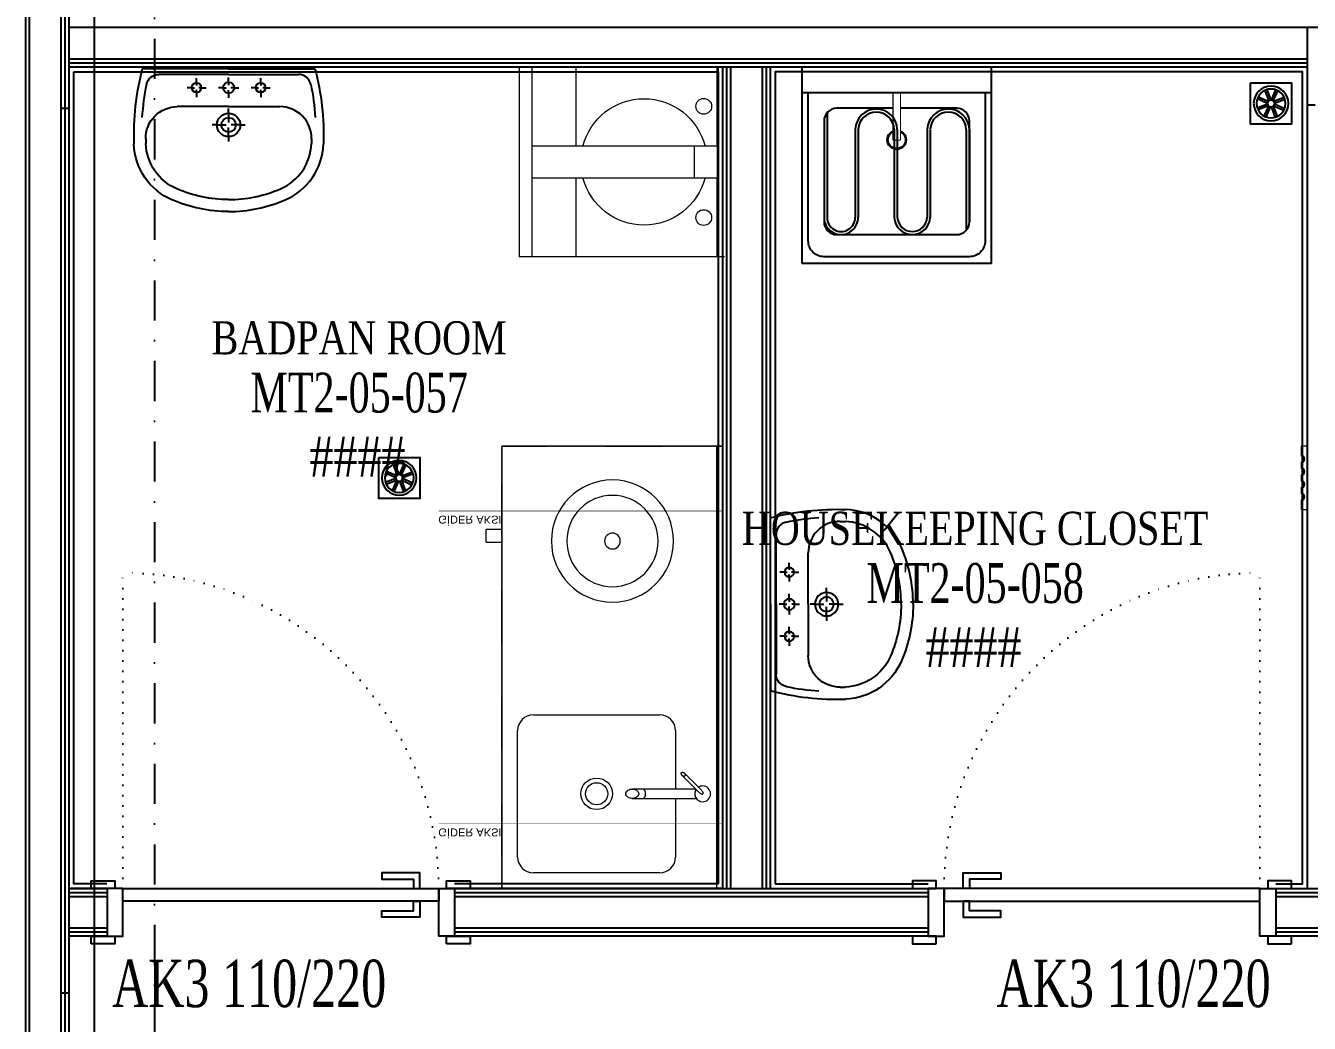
# Model space of a CAD drawing. Header units: inches. Extents: x -772 to 6765, y -813 to 4093.
# Drawn here: x 5059.3 to 5465.6, y 2762.4 to 3078.1 of the extents above; entities that cross this region are included whole.
import ezdxf
from ezdxf.enums import TextEntityAlignment as Align

# ---------------------------------------------------------------- set-up
doc = ezdxf.new("R2010")
doc.units = ezdxf.units.IN
doc.header["$MEASUREMENT"] = 0
doc.set_wipeout_variables(frame=1)
for name, pattern in [('Dash _5x', [0.3175, 0.15875, -0.15875]), ('DASHDOT', [25.4, 12.7, -6.35, 0, -6.35]), ('DOT2', [3.175, 0, -3.175]), ('HIDDENX2', [19.05, 12.7, -6.35])]:
    doc.linetypes.add(name, pattern=pattern)
for name, color, linetype in [('FHM_BEYAZ ALÇIPAN', 7, 'Continuous'), ('FHM_BORDO ALÇIPAN', 190, 'Continuous'), ('FHM_KIRMIZI ALÇIPAN', 1, 'Continuous'), ('FHM_SERAMİK', 9, 'Continuous'), ('FHM_YEŞİL ALÇIPAN', 3, 'Continuous'), ('H_FUR_TefrisVitrifiye', 151, 'Continuous'), ('H_GAP_Kapi_', 120, 'Continuous'), ('H_GAP_KapiIzdusum', 8, 'DOT2'), ('H_GAP_PozKapi', 9, 'Continuous'), ('H_GAP_WipeoutKapi', 255, 'DOT2'), ('H_ROM_MahalEng', 61, 'Continuous'), ('H_ROM_MahalNumarasi', 61, 'Continuous'), ('H_STR_Aks', 250, 'DASHDOT'), ('MED-KOD', 3, 'Continuous'), ('TG Paslanmaz', 141, 'Continuous')]:
    doc.layers.add(name, color=color, linetype=linetype)
for name, color, linetype, lineweight in [('Q-SPCQ', 91, 'Continuous', 18), ('Q-SPCQ-HDLN', 91, 'Dash _5x', 18), ('XR_IZM_MH_PLN_04_FUR$0$COR_TEFRIS', 253, 'Continuous', 0), ('XR_IZM_MH_PLN_04_FUR$0$H_FUR_TefrisVitrifiye', 253, 'Continuous', 0)]:
    doc.layers.add(name, color=color, linetype=linetype, lineweight=lineweight)
doc.styles.add('HG', font='times.ttf')
doc.styles.add('HG_POZ', font='times.ttf')
doc.styles.get("Standard").update_dxf_attribs({"font": 'arial.ttf'})
doc.styles.add('XR_IZM_MH_PLN_04_ROM$0$HG', font='times.ttf')

# ---------------------------------------------------------------- blocks, each defined once
blk = doc.blocks.new('XR_IZM_MH_PLN_04_FUR$0$COR_YALAK')
at = {"layer": 'H_FUR_TefrisVitrifiye'}
for p, q in [((7.97, -14.39), (7.97, -47.54)), ((7, -17), (7, -47.54)), ((16.83, -19.7), (16.83, -47.54)), ((17.8, -19.7), (17.8, -47.54)), ((39.65, -19.7), (39.65, -47.54)), ((40.62, -19.7), (40.62, -47.54)), ((52.03, -19.7), (52.03, -51.61)), ((53, -19.7), (53, -49))]:
    blk.add_line(p, q, dxfattribs=at)
for points in [[(0, -62), (60, -62), (60, 0), (0, 0)], [(0, -8), (60, -8), (60, 0), (0, 0)], [(31, -8), (31, -23), (29, -23), (29, -8)]]:
    blk.add_lwpolyline(points, close=True, dxfattribs=at)
blk.add_lwpolyline([(29, -13), (11, -13, 0.414214), (7, -17), (7, -49, 0.414214), (11, -53), (49, -53, 0.414214), (53, -49), (53, -17, 0.414214), (49, -13), (31, -13)], format="xyb", dxfattribs=at)
for radius in [3, 2.8]:
    blk.add_circle((30, -23), radius, dxfattribs=at)
for centre, radius, start, end in [((46.33, -19.95), 6.68, 2.3453, 177.2792), ((46.33, -19.95), 5.71, 2.3453, 177.2792), ((12.4, -47.6), 5.4, 179.5864, 0.8102), ((12.4, -47.6), 4.44, 178.9269, 1.4743), ((34.92, -47.29), 5.71, 182.7117, 357.6637), ((34.92, -47.29), 4.74, 182.7117, 357.6637)]:
    blk.add_arc(centre, radius, start, end, dxfattribs=at)
blk.add_wipeout([(29, -8), (31, -8), (31, -23), (29, -23)]).dxf.layer = 'H_FUR_TefrisVitrifiye'
for p, q in [((29.21, -19.7), (29.21, -47.54)), ((30.18, -19.7), (30.18, -47.54))]:
    blk.add_line(p, q, dxfattribs=at)
blk.add_lwpolyline([(2, -8), (58, -8), (58, -55, -0.414214), (53, -60), (7, -60, -0.414214), (2, -55)], format="xyb", close=True, dxfattribs=at)
for radius in [6.68, 5.71]:
    blk.add_arc((23.51, -19.95), radius, 2.34, 177.5166, dxfattribs=at)
blk = doc.blocks.new('XR_IZM_MH_PLN_04_FUR$0$COR_MOP_ASKI')
at = {"color": 0}
for points in [[(3, 0), (0, 0), (0, -2), (20, -2), (20, 0), (17, 0)], [(7, 0), (5, 0)], [(11, 0), (9, 0)], [(15, 0), (13, 0)]]:
    blk.add_lwpolyline(points, dxfattribs=at)
for centre, radius in [((4, 0), 1.2), ((4, 0), 1), ((8, 0), 1.2), ((8, 0), 1), ((12, 0), 1.2), ((12, 0), 1), ((16, 0), 1.2), ((16, 0), 1)]:
    blk.add_arc(centre, radius, 180, 0, dxfattribs=at)
blk = doc.blocks.new('fghljşkşll')
at = {"layer": 'H_FUR_TefrisVitrifiye'}
for p, q in [((-3558.16, 11299.26), (-3585.49, 11299.26)), ((-3558.16, 11297.46), (-3580.26, 11297.46)), ((-3558.16, 11299.26), (-3530.82, 11299.26)), ((-3558.16, 11297.46), (-3536.05, 11297.46)), ((-3569.81, 11293.26), (-3571.31, 11293.26)), ((-3569.81, 11293.26), (-3571.31, 11293.26)), ((-3569.81, 11293.26), (-3569.01, 11293.26)), ((-3569.81, 11293.26), (-3569.01, 11293.26)), ((-3568.31, 11294.76), (-3568.31, 11296.26)), ((-3568.31, 11294.76), (-3568.31, 11296.26)), ((-3568.31, 11294.76), (-3568.31, 11293.96)), ((-3568.31, 11294.76), (-3568.31, 11293.96)), ((-3566.81, 11293.26), (-3567.61, 11293.26)), ((-3566.81, 11293.26), (-3565.31, 11293.26)), ((-3559.91, 11293.26), (-3561.41, 11293.26)), ((-3559.91, 11293.26), (-3561.41, 11293.26)), ((-3559.91, 11293.26), (-3558.91, 11293.26)), ((-3559.91, 11293.26), (-3558.91, 11293.26)), ((-3558.16, 11295.01), (-3558.16, 11296.51)), ((-3558.16, 11295.01), (-3558.16, 11296.51)), ((-3558.16, 11295.01), (-3558.16, 11294.01)), ((-3558.16, 11295.01), (-3558.16, 11294.01)), ((-3556.41, 11293.26), (-3557.41, 11293.26)), ((-3556.41, 11293.26), (-3554.91, 11293.26)), ((-3549.51, 11293.26), (-3551.01, 11293.26)), ((-3549.51, 11293.26), (-3551.01, 11293.26)), ((-3549.51, 11293.26), (-3548.71, 11293.26)), ((-3549.51, 11293.26), (-3548.71, 11293.26)), ((-3548.01, 11294.76), (-3548.01, 11296.26)), ((-3548.01, 11294.76), (-3548.01, 11296.26)), ((-3548.01, 11294.76), (-3548.01, 11293.96)), ((-3548.01, 11294.76), (-3548.01, 11293.96)), ((-3546.51, 11293.26), (-3547.31, 11293.26)), ((-3546.51, 11293.26), (-3545.01, 11293.26)), ((-3568.31, 11291.76), (-3568.31, 11292.56)), ((-3568.31, 11291.76), (-3568.31, 11292.56)), ((-3568.31, 11291.76), (-3568.31, 11290.26)), ((-3568.31, 11291.76), (-3568.31, 11290.26)), ((-3558.16, 11291.51), (-3558.16, 11292.51)), ((-3558.16, 11291.51), (-3558.16, 11292.51)), ((-3558.16, 11291.51), (-3558.16, 11290.01)), ((-3558.16, 11291.51), (-3558.16, 11290.01)), ((-3548.01, 11291.76), (-3548.01, 11292.56)), ((-3548.01, 11291.76), (-3548.01, 11292.56)), ((-3548.01, 11291.76), (-3548.01, 11290.26)), ((-3548.01, 11291.76), (-3548.01, 11290.26)), ((-3558.16, 11287.26), (-3574.4, 11287.26)), ((-3558.16, 11287.26), (-3541.91, 11287.26)), ((-3558.16, 11285.16), (-3558.16, 11286.66)), ((-3558.16, 11285.16), (-3558.16, 11286.66)), ((-3558.16, 11285.16), (-3558.16, 11282.28)), ((-3558.16, 11285.16), (-3558.16, 11282.28)), ((-3561.86, 11281.46), (-3563.36, 11281.46)), ((-3561.86, 11281.46), (-3563.36, 11281.46)), ((-3561.86, 11281.46), (-3558.98, 11281.46)), ((-3561.86, 11281.46), (-3558.98, 11281.46)), ((-3554.46, 11281.46), (-3557.34, 11281.46)), ((-3554.46, 11281.46), (-3552.96, 11281.46)), ((-3558.16, 11277.76), (-3558.16, 11280.64)), ((-3558.16, 11277.76), (-3558.16, 11280.64)), ((-3558.16, 11277.76), (-3558.16, 11276.26)), ((-3558.16, 11277.76), (-3558.16, 11276.26))]:
    blk.add_line(p, q, dxfattribs=at)
for centre, radius in [((-3568.31, 11293.26), 1.5), ((-3558.16, 11293.26), 1.75), ((-3548.01, 11293.26), 1.5), ((-3558.16, 11281.46), 3.7), ((-3558.16, 11281.46), 2.3)]:
    blk.add_circle(centre, radius, dxfattribs=at)
for centre, radius, start, end in [((-3505.96, 11278.3), 82.25, 165.2338, 182.0048), ((-3536.05, 11293.46), 4, 11.5341, 90), ((-3505.96, 11278.3), 79.83, 168.4659, 175.9972), ((-3541.91, 11277.26), 10, 359.1317, 90), ((-3505.96, 11278.3), 78.45, 180.8683, 182.0048), ((-3548.14, 11276.12), 16.2, 293.3259, 357.9952), ((-3548.14, 11276.12), 20, 293.3259, 357.9952), ((-3558.12, 11299.26), 41.4, 269.9516, 293.3259), ((-3558.12, 11299.26), 45.2, 269.9556, 293.3259)]:
    blk.add_arc(centre, radius, start, end, dxfattribs=at)
at = {"layer": 'H_FUR_TefrisVitrifiye', "extrusion": (0, 0, -1)}
for centre, radius, start, end in [((3580.26, 11293.46), 4, 11.5341, 90), ((3610.35, 11278.3), 82.25, 165.2338, 182.0048), ((3610.35, 11278.3), 79.83, 168.4659, 175.9972), ((3574.4, 11277.26), 10, 359.1317, 90), ((3610.35, 11278.3), 78.45, 180.8683, 182.0048), ((3568.17, 11276.12), 20, 293.3259, 357.9952), ((3568.17, 11276.12), 16.2, 293.3259, 357.9952), ((3558.19, 11299.26), 41.4, 269.9516, 293.3259), ((3558.19, 11299.26), 45.2, 269.9556, 293.3259)]:
    blk.add_arc(centre, radius, start, end, dxfattribs=at)
blk = doc.blocks.new('VIT_Suzgec')
at = {"color": 0}
for p, q in [((-1.56, 4.32), (-0.12, 1.08)), ((0.07, 1.08), (1.34, 4.39)), ((0.68, 0.85), (1.95, 4.16)), ((-4.39, 1.34), (-1.08, 0.07)), ((-4.16, 1.95), (-0.85, 0.68)), ((-2.15, 4.05), (-0.72, 0.81)), ((0.81, 0.72), (4.05, 2.15)), ((1.08, 0.12), (4.32, 1.56)), ((-4.32, -1.56), (-1.08, -0.12)), ((-4.05, -2.15), (-0.81, -0.72)), ((-1.95, -4.16), (-0.68, -0.85)), ((-1.34, -4.39), (-0.07, -1.08)), ((0.12, -1.08), (1.56, -4.32)), ((0.72, -0.81), (2.15, -4.05)), ((0.85, -0.68), (4.16, -1.95)), ((1.08, -0.07), (4.39, -1.34))]:
    blk.add_line(p, q, dxfattribs=at)
blk.add_lwpolyline([(-6.5, -6.5), (6.5, -6.5), (6.5, 6.5), (-6.5, 6.5)], close=True, dxfattribs=at)
for radius in [5.5, 4.58, 1.08]:
    blk.add_circle((0, 0), radius, dxfattribs=at)
blk = doc.blocks.new('*U34')
at = {"layer": 'H_GAP_PozKapi', "style": 'HG_POZ'}
blk.add_attdef('K-O', text='', height=15, dxfattribs=at).set_placement((45, 15), align=Align.MIDDLE_CENTER)
at = {"layer": 'H_GAP_PozKapi', "style": 'HG_POZ', "width": 0.7}
blk.add_attdef('KAPIPOZ', text='', height=15, dxfattribs=at).set_placement((45, -30), align=Align.MIDDLE)
at = {"ltscale": 20}
blk.add_wipeout([(0, 3.5), (110, 3.5), (110, -18.5), (0, -18.5)], dxfattribs=at).dxf.layer = 'H_GAP_WipeoutKapi'
for points in [[(99, 0), (99, 5), (87, 5), (87, 3), (97, 3), (97, 0)], [(-5, 0), (-5, 2.5), (2.5, 2.5), (2.5, 0)], [(0, -15), (5, -15), (5, 0), (0, 0)], [(5, 0), (105, 0), (105, -4), (5, -4)], [(110, -15), (105, -15), (105, 0), (110, 0)], [(107.5, 0), (107.5, 2.5), (115, 2.5), (115, 0)], [(99, -4), (99, -9), (87, -9), (87, -7), (97, -7), (97, -4)], [(-5, -17.5), (-5, -15), (2.5, -15), (2.5, -17.5)], [(107.5, -17.5), (107.5, -15), (115, -15), (115, -17.5)]]:
    blk.add_lwpolyline(points, close=True)
at = {"layer": 'H_GAP_KapiIzdusum', "linetype": 'DOT2'}
blk.add_line((5, 0), (5, 100), dxfattribs=at)
blk.add_arc((5, 0), 100, 0, 90, dxfattribs=at)
blk = doc.blocks.new('Not_Mahal')
at = {"color": 0, "style": 'XR_IZM_MH_PLN_04_ROM$0$HG', "width": 0.7}
blk.add_attdef('NO', text='', height=18, dxfattribs=at).set_placement((0, 22.5), align=Align.MIDDLE_CENTER)
blk = doc.blocks.new('MED-ATK-IMH - INSANSAL ATIK IMHA CIHAZI - Type 1-599138-ORS-09-PLN')
at = {"layer": 'Q-SPCQ'}
for p, q in [((-34, 23.5), (-34, 27.5)), ((-34, 27.5), (26, 27.5)), ((26, 23.5), (26, 27.5)), ((-34, 9.5), (-34, 23.5)), ((-34, 23.5), (-9, 23.5)), ((-9, 23.5), (1, 23.5)), ((-9, 18.08), (-9, 23.5)), ((1, 23.5), (26, 23.5)), ((1, 23.5), (1, 18.08)), ((26, 9.5), (26, 23.5)), ((-9, 11.11), (-9, 18.08)), ((1, 18.08), (1, 11.11)), ((-34, -35.12), (-34, 9.5)), ((-9, 9.5), (-34, 9.5)), ((-9, -27.89), (-9, 11.11)), ((1, 11.11), (1, -27.89)), ((26, 9.5), (1, 9.5)), ((26, -35.12), (26, 9.5)), ((-9, -35.12), (-9, -27.89)), ((-9, -27.89), (1, -27.89)), ((1, -27.89), (1, -35.12)), ((-34, -35.51), (-34, -35.12)), ((-9, -35.12), (-34, -35.12)), ((-34, -35.51), (26, -35.51)), ((-34, -37.5), (-34, -35.56)), ((26, -35.56), (-34, -35.56)), ((-9, -35.12), (1, -35.12)), ((26, -35.12), (1, -35.12)), ((26, -35.51), (26, -35.12)), ((26, -37.5), (26, -35.56))]:
    blk.add_line(p, q, dxfattribs=at)
for centre, radius, start, end in [((-4, -12), 20, 104.5025, 255.4975), ((-4, -12), 20, 284.5025, 75.4975), ((-21.61, -30.91), 2.5, 0, 180), ((13.61, -30.91), 2.5, 0, 180), ((-21.61, -30.91), 2.5, 180, 0), ((13.61, -30.91), 2.5, 180, 0)]:
    blk.add_arc(centre, radius, start, end, dxfattribs=at)
blk = doc.blocks.new('MED-SINK-003 - KONIK EVYELI EL YIKAMA UNITESI - Type 1-796102-ORS-09-PLN')
at = {"layer": 'Q-SPCQ'}
for p, q in [((-50, 35), (-50, 33)), ((-50, 33), (-50, -35)), ((-50, 33), (90, 33)), ((58.88, 28.17), (53.48, 22.77)), ((54.18, 22.06), (59.59, 27.47)), ((58.5, 26.39), (58.5, 9.78)), ((61.5, 9.78), (61.5, 26.58)), ((40, 20), (58.5, 20)), ((61.5, 20), (80, 20)), ((35, -25), (35, 15)), ((85, 15), (85, -25)), ((58.5, 9.78), (58.5, 6.27)), ((61.5, 6.27), (61.5, 9.78)), ((80, -30), (40, -30)), ((-50, -35), (90, -35)), ((-23.66, -35), (-23.66, -40)), ((-19.66, -40), (-19.66, -35)), ((-19.66, -40), (-23.66, -40))]:
    blk.add_line(p, q, dxfattribs=at)
at = {"layer": 'Q-SPCQ', "flags": 128}
for points in [[(58.87, 28.16), (59.01, 28.29), (59.16, 28.41), (59.3, 28.52), (59.45, 28.6), (59.59, 28.67), (59.72, 28.71), (59.84, 28.73)], [(60.14, 28.42), (60.12, 28.29), (60.07, 28.15), (60, 27.99), (59.89, 27.83), (59.77, 27.67), (59.63, 27.51)], [(53.3, 21.88), (53.24, 21.96), (53.2, 22.06), (53.19, 22.17), (53.2, 22.29), (53.24, 22.41), (53.3, 22.54), (53.38, 22.66), (53.48, 22.77), (53.59, 22.86), (53.71, 22.94), (53.83, 23), (53.96, 23.04), (54.07, 23.05), (54.19, 23.04), (54.28, 23), (54.36, 22.94)], [(54.36, 22.94), (54.42, 22.86), (54.46, 22.77), (54.47, 22.66), (54.46, 22.54), (54.42, 22.41), (54.36, 22.29), (54.28, 22.17), (54.18, 22.06), (54.07, 21.96), (53.95, 21.88), (53.83, 21.82), (53.7, 21.79), (53.58, 21.77), (53.47, 21.79), (53.38, 21.82), (53.3, 21.88)], [(60, 4.24), (59.69, 4.28), (59.39, 4.41), (59.12, 4.62), (58.89, 4.91), (58.7, 5.25), (58.57, 5.64), (58.51, 6.06), (58.51, 6.49), (58.57, 6.9), (58.7, 7.29), (58.89, 7.64), (59.12, 7.92), (59.39, 8.13), (59.69, 8.27), (60, 8.31)], [(60, 8.31), (60.31, 8.27), (60.61, 8.13), (60.88, 7.92), (61.11, 7.64), (61.3, 7.29), (61.43, 6.9), (61.49, 6.49), (61.49, 6.06), (61.43, 5.64), (61.3, 5.25), (61.11, 4.91), (60.88, 4.62), (60.61, 4.41), (60.31, 4.28), (60, 4.24)]]:
    blk.add_lwpolyline(points, dxfattribs=at)
at = {"layer": 'Q-SPCQ'}
for radius in [5, 3.5]:
    blk.add_circle((60, -5), radius, dxfattribs=at)
for centre, radius, start, end in [((60, 28.58), 2.5, 0, 180), ((60, 28.58), 2.5, 180, 213.7233), ((60, 28.58), 2.5, 235.878, 0), ((60, 28.58), 2.5, 193.6003, 197.7552), ((60, 28.58), 2.5, 207.487, 211.9665), ((60, 28.58), 2.5, 237.7362, 244.0546), ((60, 28.58), 2.5, 252.2138, 258.6301), ((60, 28.58), 2.5, 266.7207, 273.1572), ((60, 28.58), 2.5, 281.2555, 287.6596), ((60, 28.58), 2.5, 295.8363, 302.1457), ((60, 28.58), 2.5, 310.5013, 315), ((60, 28.58), 2.5, 325.3506, 330), ((60, 28.58), 2.5, 340.7523, 345), ((-20, 0), 19.33, 0, 180), ((40, 15), 5, 90, 180), ((80, 15), 5, 0, 90), ((-20, 0), 14.45, 0, 180), ((-20, 0), 14.45, 0, 180), ((-20, 0), 2.5, 0, 180), ((-20, 0), 19.33, 180, 0), ((-20, 0), 14.45, 180, 0), ((-20, 0), 14.45, 180, 0), ((-20, 0), 2.5, 180, 0), ((40, -25), 5, 180, 270), ((80, -25), 5, 270, 0)]:
    blk.add_arc(centre, radius, start, end, dxfattribs=at)
for centre, major_axis, ratio, start_param, end_param in [((59.86, 28.44), (-0.354, 0.354), 0.422618, 4.712389, 5.155867), ((59.86, 28.44), (-0.354, 0.354), 0.422618, 4.268911, 4.712389), ((60, 9.78), (-1.5, 0), 0.481984, 4.712389, 6.283185), ((60, 9.78), (1.5, 0), 0.481984, 1.570796, 3.141593), ((60, 9.78), (1.5, 0), 0.481984, 0, 1.570796), ((60, 9.78), (1.5, 0), 0.481984, 0, 1.570796)]:
    blk.add_ellipse(centre, major_axis=major_axis, ratio=ratio, start_param=start_param, end_param=end_param, dxfattribs=at)
for points, knots in [([(58.59, 26.52), (58.59, 26.52), (58.6, 26.51), (58.64, 26.48), (58.73, 26.43), (58.84, 26.37), (58.93, 26.32), (58.99, 26.3), (59.02, 26.29), (59.03, 26.28)], [0.5831907, 0.5831907, 0.5831907, 0.5831907, 0.5833333, 0.6111111, 0.6666667, 0.7222222, 0.75, 0.7638889, 0.7777778, 0.7777778, 0.7777778, 0.7777778]), ([(59.18, 26.22), (59.2, 26.22), (59.22, 26.21), (59.25, 26.2), (59.26, 26.2)], [0.82117447, 0.82117447, 0.82117447, 0.82117447, 0.83333333, 0.84196891, 0.84196891, 0.84196891, 0.84196891]), ([(59.38, 26.16), (59.39, 26.16), (59.41, 26.15), (59.45, 26.14), (59.51, 26.13), (59.55, 26.12), (59.57, 26.12)], [0.87286815, 0.87286815, 0.87286815, 0.87286815, 0.875, 0.88888889, 0.90277778, 0.91538208, 0.91538208, 0.91538208, 0.91538208]), ([(60.47, 26.13), (60.48, 26.13), (60.5, 26.13), (60.55, 26.14), (60.59, 26.15), (60.61, 26.16), (60.62, 26.16)], [0.09416275, 0.09416275, 0.09416275, 0.09416275, 0.09722222, 0.11111111, 0.125, 0.12713185, 0.12713185, 0.12713185, 0.12713185]), ([(60.74, 26.2), (60.75, 26.2), (60.77, 26.21), (60.8, 26.21), (60.81, 26.22)], [0.15803109, 0.15803109, 0.15803109, 0.15803109, 0.16666667, 0.17497873, 0.17497873, 0.17497873, 0.17497873]), ([(60.97, 26.28), (60.98, 26.29), (61.01, 26.3), (61.07, 26.32), (61.16, 26.37), (61.27, 26.43), (61.36, 26.48), (61.42, 26.52), (61.45, 26.55), (61.47, 26.56), (61.49, 26.58), (61.5, 26.58), (61.5, 26.58), (61.5, 26.58)], [0.2222222, 0.2222222, 0.2222222, 0.2222222, 0.2361111, 0.25, 0.2777778, 0.3333333, 0.3888889, 0.4166667, 0.4444444, 0.4722222, 0.5, 0.5277778, 0.5555556, 0.5555556, 0.5555556, 0.5555556])]:
    blk.add_open_spline(points, degree=3, knots=knots, dxfattribs=at)
for points in [[(58.86, 26.36), (58.83, 26.37), (58.81, 26.39), (58.78, 26.4)], [(59.82, 26.09), (59.88, 26.09), (59.94, 26.08), (60, 26.08)], [(60, 26.08), (60.06, 26.08), (60.12, 26.09), (60.17, 26.09)], [(61.02, 26.3), (61, 26.29), (60.98, 26.28), (60.96, 26.27)], [(61.22, 26.4), (61.19, 26.39), (61.17, 26.37), (61.14, 26.36)]]:
    blk.add_open_spline(points, degree=3, dxfattribs=at)
at = {"layer": 'Q-SPCQ-HDLN'}
for p, q in [((-50, -35), (-50, 35)), ((90, -35), (-50, -35))]:
    blk.add_line(p, q, dxfattribs=at)
blk = doc.blocks.new('ehsdflksd')
at = {"linetype": 'HIDDENX2', "ltscale": 0.5, "const_width": 0.2}
for points in [[(2850.16, 1743.53), (2760.16, 1743.53)], [(2850.16, 1644.53), (2760.16, 1644.53)]]:
    blk.add_lwpolyline(points, dxfattribs=at)
at = {"layer": 'Q-SPCQ'}
blk.add_line((2780.16, 1764.03), (2850.16, 1764.03), dxfattribs=at)
at = {"layer": 'Q-SPCQ', "xscale": -1, "rotation": 270}
blk.add_blockref('MED-SINK-003 - KONIK EVYELI EL YIKAMA UNITESI - Type 1-796102-ORS-09-PLN', (2815.16, 1674.03), dxfattribs=at)
at = {"char_height": 2.5, "attachment_point": 3}
for insert in [(2780.03, 1747.5), (2780.03, 1648.5)]:
    blk.add_mtext_dynamic_manual_height_columns('GİDER AKSI', width=28.8874, gutter_width=12.5, heights=[0], dxfattribs=dict(at, insert=insert))

msp = doc.modelspace()

# ---------------------------------------------------------------- linework, layer by layer
at = {"layer": 'FHM_BEYAZ ALÇIPAN'}
for points in [[(5059.25, 2592), (5059.25, 3358)], [(5060.5, 2592), (5060.5, 3358)], [(5081, 2592), (5081, 3358)], [(5670, 2792.5), (5073, 2792.5)], [(5670, 2790), (5072.739, 2790)], [(5670, 2791.25), (5073, 2791.25)], [(5070.5, 2592), (5070.5, 2772)], [(5071.75, 2592), (5071.75, 2772)], [(5073, 2592), (5073, 2772)]]:
    msp.add_lwpolyline(points, dxfattribs=at)
at = {"layer": 'FHM_BORDO ALÇIPAN'}
for points in [[(5070.5, 3052), (5070.5, 3092)], [(5071.75, 3052), (5071.75, 3092)], [(5073, 3052), (5073, 3092)], [(5070.5, 3052), (5073, 3052)], [(5467.5, 3053), (5465, 3053)]]:
    msp.add_lwpolyline(points, dxfattribs=at)
at = {"layer": 'FHM_KIRMIZI ALÇIPAN'}
msp.add_lwpolyline([(5990, 3077.5), (5073, 3077.5)], dxfattribs=at)
at = {"layer": 'FHM_SERAMİK'}
msp.add_lwpolyline([(5074.5, 3063.5), (5278.5, 3063.5), (5278.5, 2806.5), (5074.5, 2806.5)], close=True, dxfattribs=at)
at = {"layer": 'FHM_YEŞİL ALÇIPAN'}
for points in [[(5465, 3053), (5465, 3077.5)], [(5465, 3067.5), (5073, 3067.5)], [(5280, 2805), (5280, 3065)], [(5281.25, 2805), (5281.25, 3065)], [(5282.5, 2805), (5282.5, 3065)], [(5292.5, 2805), (5292.5, 3065)], [(5293.75, 2805), (5293.75, 3065)], [(5295, 2805), (5295, 3065)], [(5070.5, 2772), (5070.5, 3052)], [(5071.75, 2772), (5071.75, 3052)], [(5073, 2772), (5073, 3052)], [(5465, 2805), (5465, 3053)], [(5073, 2805), (5670, 2805)], [(5073, 2803.75), (5670, 2803.75)], [(5073, 2802.5), (5670, 2802.5)], [(5070.5, 2772), (5073, 2772)]]:
    msp.add_lwpolyline(points, dxfattribs=at)
at = {"layer": 'TG Paslanmaz', "lineweight": 30}
msp.add_line((5073, 2805), (5280, 2805), dxfattribs=at)

# ---------------------------------------------------------------- block references
at = {"layer": 'H_FUR_TefrisVitrifiye'}
msp.add_blockref('fghljşkşll', (8681.658, -8234.758), dxfattribs=at)
at = {"layer": 'H_FUR_TefrisVitrifiye', "xscale": -1}
for name, p, rotation in [('VIT_Suzgec', (5453.5, 3053.5), 180), ('VIT_Suzgec', (5177.5, 2935), 180), ('fghljşkşll', (16594.258, -663.157), 90)]:
    msp.add_blockref(name, p, dxfattribs=dict(at, rotation=rotation))
at = {"layer": 'H_ROM_MahalNumarasi'}
ref = msp.add_blockref('Not_Mahal', (5164.823, 2962.002), dxfattribs=dict(at, xscale=0.7, yscale=0.7))
ref.add_attrib('ROOMNAME', 'BADPAN ROOM', dxfattribs={"layer": 'H_ROM_MahalEng', "height": 10.5, "style": 'HG', "width": 0.8}).set_placement((5164.823, 2979.327), align=Align.MIDDLE_CENTER)
ref.add_attrib('NO', 'MT2-05-057', dxfattribs={"layer": '0', "color": 0, "height": 12.6, "style": 'HG', "width": 0.7}).set_placement((5164.823, 2962.002), align=Align.MIDDLE_CENTER)
ref.add_attrib('ALAN', '####', dxfattribs={"layer": '0', "color": 0, "height": 12.6, "style": 'HG', "width": 0.8}).set_placement((5179.523, 2941.702), align=Align.MIDDLE_RIGHT)
at = {"layer": 'Q-SPCQ', "xscale": -1, "rotation": 90}
msp.add_blockref('MED-ATK-IMH - INSANSAL ATIK IMHA CIHAZI - Type 1-599138-ORS-09-PLN', (5243, 3031), dxfattribs=at)
at = {"layer": 'XR_IZM_MH_PLN_04_FUR$0$COR_TEFRIS', "rotation": 90}
msp.add_blockref('XR_IZM_MH_PLN_04_FUR$0$COR_MOP_ASKI', (5463, 2925), dxfattribs=at)
at = {"layer": 'XR_IZM_MH_PLN_04_FUR$0$H_FUR_TefrisVitrifiye'}
msp.add_blockref('XR_IZM_MH_PLN_04_FUR$0$COR_YALAK', (5305, 3065), dxfattribs=at)

# ---------------------------------------------------------------- next in the draw order: linework, layer by layer
at = {"layer": 'FHM_SERAMİK'}
msp.add_lwpolyline([(5296.5, 2806.5), (5463.5, 2806.5), (5463.5, 3063.5), (5296.5, 3063.5)], close=True, dxfattribs=at)
at = {"layer": 'FHM_YEŞİL ALÇIPAN'}
for points in [[(5465, 3066.25), (5073, 3066.25)], [(5465, 3065), (5073, 3065)]]:
    msp.add_lwpolyline(points, dxfattribs=at)

# ---------------------------------------------------------------- next in the draw order: block references
at = {"layer": 'H_GAP_Kapi_'}
ref = msp.add_blockref('*U34', (5085, 2805), dxfattribs=at)
ref.add_attrib('KAPIPOZ', 'AK3 110/220', dxfattribs={"layer": 'H_GAP_PozKapi', "height": 15, "style": 'HG_POZ', "width": 0.7}).set_placement((5130, 2775), align=Align.MIDDLE)

# ---------------------------------------------------------------- next in the draw order: linework, layer by layer
at = {"layer": 'H_STR_Aks'}
msp.add_line((5100, 4043.005), (5100, -712.77), dxfattribs=at)

# ---------------------------------------------------------------- next in the draw order: block references
at = {"layer": 'H_GAP_Kapi_'}
ref = msp.add_blockref('*U34', (5455, 2805), dxfattribs=dict(at, xscale=-1))
ref.add_attrib('KAPIPOZ', 'AK3 110/220', dxfattribs={"layer": 'H_GAP_PozKapi', "height": 15, "style": 'HG_POZ', "width": 0.7}).set_placement((5410, 2775), align=Align.MIDDLE)
at = {"layer": 'MED-KOD', "xscale": -1, "rotation": 180}
msp.add_blockref('ehsdflksd', (2429.842, 4569.034), dxfattribs=at)

# ---------------------------------------------------------------- next in the draw order: block references
at = {"layer": 'H_ROM_MahalNumarasi'}
ref = msp.add_blockref('Not_Mahal', (5359.823, 2901.716), dxfattribs=dict(at, xscale=0.7, yscale=0.7))
ref.add_attrib('ROOMNAME', 'HOUSEKEEPING CLOSET', dxfattribs={"layer": 'H_ROM_MahalEng', "height": 10.5, "style": 'HG', "width": 0.8}).set_placement((5359.823, 2919.041), align=Align.MIDDLE_CENTER)
ref.add_attrib('NO', 'MT2-05-058', dxfattribs={"layer": '0', "color": 0, "height": 12.6, "style": 'HG', "width": 0.7}).set_placement((5359.823, 2901.716), align=Align.MIDDLE_CENTER)
ref.add_attrib('ALAN', '####', dxfattribs={"layer": '0', "color": 0, "height": 12.6, "style": 'HG', "width": 0.8}).set_placement((5374.523, 2881.416), align=Align.MIDDLE_RIGHT)

doc.saveas('drawing.dxf')
